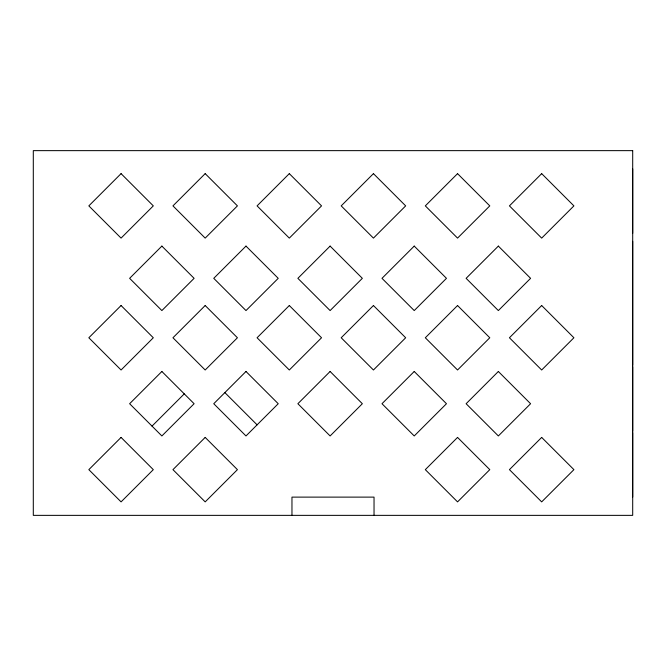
<?xml version="1.0" encoding="UTF-8"?>
<svg xmlns="http://www.w3.org/2000/svg" width="666" height="666" viewBox="0 0 666 666"><rect width="100%" height="100%" fill="white"/><g stroke="black" fill="none" stroke-linecap="round" stroke-linejoin="round"><path stroke-width="1" d="M632.7 497.119L632.7 432.65M632.7 431.193L632.7 366.725M632.7 365.234L632.7 241.333M632.7 233.35L632.7 168.881M152.023 426.107L184.257 393.872M224.867 392.607L257.101 424.85M374.034 515.359L374.034 497.119L291.966 497.119L291.966 515.359M121.07 173.635L88.836 205.877L121.07 238.112L153.305 205.877L121.07 173.635M205.186 173.635L172.952 205.877L205.186 238.112L237.429 205.877L205.186 173.635M161.871 246.095L129.629 278.33L161.871 310.572L194.106 278.33L161.871 246.095M121.07 305.528L88.836 337.762L121.07 369.996L153.305 337.762L121.07 305.528M289.31 173.635L257.076 205.877L289.31 238.112L321.545 205.877L289.31 173.635M245.987 246.095L213.753 278.33L245.987 310.572L278.23 278.33L245.987 246.095M205.186 305.528L172.952 337.762L205.186 369.996L237.429 337.762L205.186 305.528M161.871 371.478L129.629 403.721L161.871 435.955L194.106 403.721L161.871 371.478M373.435 173.635L341.192 205.877L373.435 238.112L405.669 205.877L373.435 173.635M121.07 437.412L88.836 469.647L121.07 501.881L153.305 469.647L121.07 437.412M330.111 246.095L297.877 278.33L330.111 310.572L362.346 278.33L330.111 246.095M289.31 305.528L257.076 337.762L289.31 369.996L321.545 337.762L289.31 305.528M245.987 371.478L213.753 403.721L245.987 435.955L278.23 403.721L245.987 371.478M457.55 173.635L425.316 205.877L457.55 238.112L489.785 205.877L457.55 173.635M205.186 437.412L172.952 469.647L205.186 501.881L237.429 469.647L205.186 437.412M414.227 246.095L381.993 278.33L414.227 310.572L446.47 278.33L414.227 246.095M373.435 305.528L341.192 337.762L373.435 369.996L405.669 337.762L373.435 305.528M330.111 371.478L297.877 403.721L330.111 435.955L362.346 403.721L330.111 371.478M541.674 173.635L509.432 205.877L541.674 238.112L573.909 205.877L541.674 173.635M498.351 246.095L466.117 278.33L498.351 310.572L530.586 278.33L498.351 246.095M457.55 305.528L425.316 337.762L457.55 369.996L489.785 337.762L457.55 305.528M414.227 371.478L381.993 403.721L414.227 435.955L446.47 403.721L414.227 371.478M541.674 305.528L509.432 337.762L541.674 369.996L573.909 337.762L541.674 305.528M498.351 371.478L466.117 403.721L498.351 435.955L530.586 403.721L498.351 371.478M457.55 437.412L425.316 469.647L457.55 501.881L489.785 469.647L457.55 437.412M541.674 437.412L509.432 469.647L541.674 501.881L573.909 469.647L541.674 437.412M632.7 150.641L33.3 150.641L33.3 515.359L632.7 515.359L632.7 150.641"/></g></svg>
